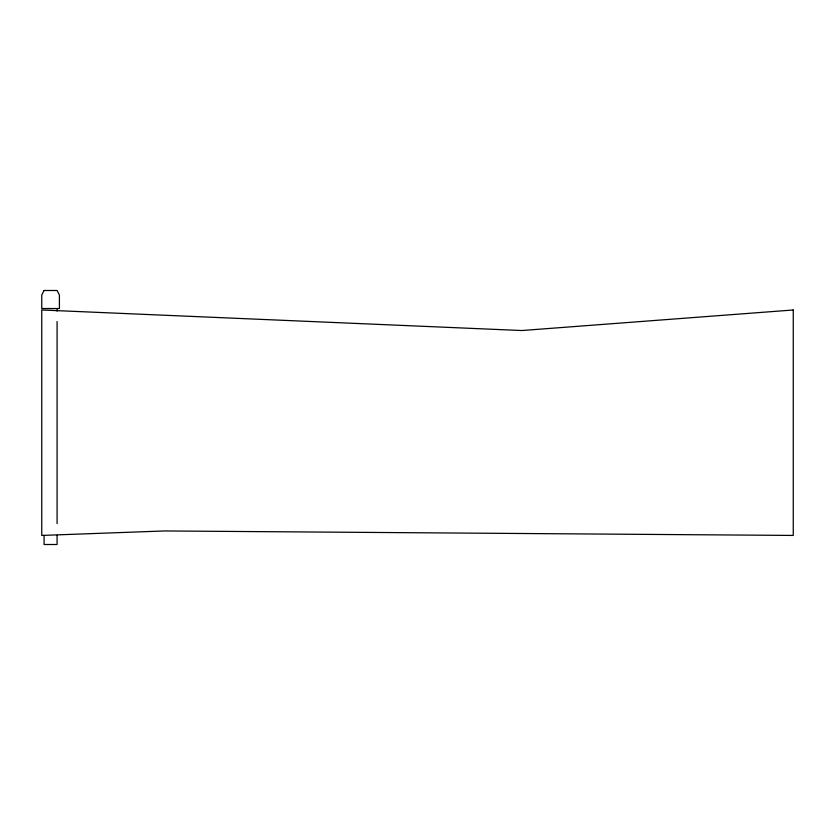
<?xml version="1.0" encoding="UTF-8"?>
<svg xmlns="http://www.w3.org/2000/svg" width="835" height="835" viewBox="0 0 835 835"><rect width="100%" height="100%" fill="white"/><g stroke="black" fill="none" stroke-linecap="round" stroke-linejoin="round"><path stroke-width="1.25" d="M57.083 308.533L57.083 311.142M57.083 321.569L57.083 523.649M57.083 535.381L57.083 544.503L44.067 544.503L44.067 535.381M44.067 290.496L41.75 295.005L41.75 308.533L59.41 308.533L59.41 295.005L57.083 290.496L44.067 290.496M793.25 309.983L521.833 330.535L41.75 309.983L41.75 535.433L164.505 530.956L793.25 535.433L793.25 309.983"/></g></svg>
